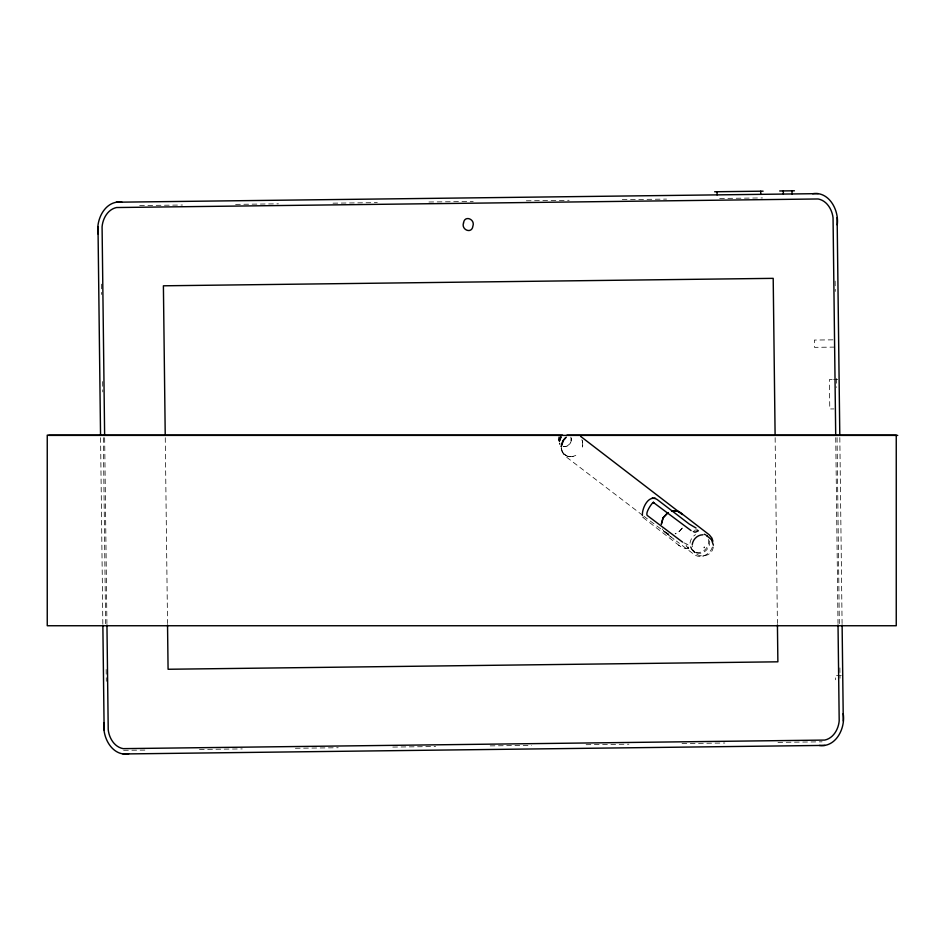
<?xml version="1.0" encoding="UTF-8"?>
<svg xmlns="http://www.w3.org/2000/svg" width="945" height="945" viewBox="0 0 945 945"><rect width="100%" height="100%" fill="white"/><g stroke="black" fill="none" stroke-linecap="round" stroke-linejoin="round"><path stroke-width="0.71" stroke-dasharray="4.72 3.54" d="M582.64 446.099L582.663 442.295M571.182 440.783L571.252 438.598M582.758 445.201L582.427 447.103M713.298 546.99C712.093 557.018 698.272 558.967 692.968 550.781M571.063 441.303L571.146 438.09M566.917 446.194L569.929 443.784L571.123 441.268M712.388 547.001C710.297 554.408 700.422 559.475 693.89 554.325L676.384 541.036M570.969 441.799L570.485 442.827M682.302 528.042L678.912 531.822L675.451 533.771M682.125 528.255L679.443 531.338L675.132 533.842M575.812 455.443L572.186 456.648M566.965 446.123L565.382 446.631M573.178 456.435L569.422 456.695M695.851 529.944L694.87 530.18A2.693 1.524 -8.2 0 0 694.327 530.44M563.338 446.572L565.453 446.548M702.513 556.062L703.907 556.026M564.945 446.607L563.456 446.501M139.683 205.537L182.479 205.018M235.612 204.368L278.409 203.837M333.018 203.175L377.291 202.632M428.935 202.006L473.209 201.462M526.341 200.812L569.138 200.293M622.271 199.643L666.544 199.1M719.677 198.45L762.473 197.93M832.923 339.834L814.389 340.058L814.484 347.347L837.294 347.063M832.191 379.524L829.415 379.559L829.781 408.972L833.927 408.925M833.573 379.512L837.731 379.465M841.274 675.38L835.451 675.451L835.51 679.786M144.857 750.106L122.496 750.306M199.466 749.432L242.263 748.912M295.395 748.263L338.192 747.743M392.801 747.07L435.598 746.55M490.195 745.877L531.515 745.381M586.124 744.707L628.921 744.188M682.054 743.538L724.85 743.018M777.983 742.368L822.079 741.825M570.414 456.73L566.835 456.01M567.768 456.293L568.63 456.518M668.08 534.055L668.954 534.291M668.623 534.126L663.508 530.665M563.952 454.037L566.941 455.986M667.229 533.736L643.828 516.218M683.826 542.796C694.988 546.623 686.59 551.974 679.006 545.359M643.049 517.494L678.9 545.289M678.64 545.123L679.242 545.489M566.161 455.608L563.362 453.376M664.382 531.846L667.808 534.527M667.359 534.197L674.045 539.276L670.029 536.217M693.949 551.62L695.236 552.612L693.075 549.907L692.165 545.478M642.659 515.32L565.086 456.045L562.322 452.23L561.224 447.599M663.236 530.476L663.78 531.184M562.842 452.655L563.492 453.364M562.393 451.887L562.984 452.655M642.801 517.021L643.002 517.399M662.339 528.893L662.752 529.708M562.003 451.072L562.535 451.887M559.889 443.961L559.511 443.028M581.86 439.685L582.203 440.606M570.792 437.133L571.087 438.208M562.145 451.084L561.176 448.485M582.203 440.524L582.463 441.48M559.912 444.351L559.546 443.158L559.818 444.067M561.85 450.233L561.389 447.493M582.474 441.398L582.652 442.378M839.822 437.547L842.089 623.57M835.144 281.09L835.274 291.414M836.337 378.532L836.443 387.391M837.057 437.582L839.325 623.605M839.869 667.902L839.999 678.238M835.734 437.63L838.002 623.476M775.136 437.63L777.404 623.464M165.257 437.712L167.525 623.546M104.659 437.712L106.927 623.558M101.458 284.138L101.587 294.474M102.651 381.579L102.781 391.915M103.336 437.689L105.604 623.712M106.171 669.485L106.312 681.298M100.572 437.724L102.84 623.747M709.624 540.823A10.241 8.93 -52.6 0 1 700.375 553.274A10.241 8.93 -52.6 0 1 690.96 543.517M708.478 539.418A10.182 8.871 -52.6 0 1 702.088 551.703A10.182 8.871 -52.6 0 1 690.582 547.462A10.182 8.871 -52.6 0 1 695.496 534.622M688.515 548.714L686.424 546.316A2.705 1.228 62.1 0 1 686.2 545.454A2.764 1.169 64 0 1 686.2 544.58L687.263 544.568L688.515 548.714M704.202 547.001L704.143 547.958A1.311 1.146 -52.6 0 1 704.202 547.001"/><path stroke-width="1.42" d="M661.358 524.321L663.154 517.636L668.044 512.556M104.056 722.665C101.989 737.065 112.03 756.508 128.674 753.897M837.223 224.945C839.278 210.546 829.249 191.103 812.605 193.713M661.429 523.613L663.071 517.872L667.914 512.698M559.286 441.043L560.869 436.909M559.475 440.996L560.999 437.015M561.224 446.631L563.456 440.051L566.279 437.192M561.401 446.548L561.484 445.591M693.335 531.503L694.894 532.2A2.776 0.768 -16.7 0 0 695.851 531.964L698.39 530.807L696.855 529.921M692.248 544.509C692.921 539.311 697.575 534.775 702.903 534.787M561.484 444.67L562.925 440.913M559.121 437.086L558.66 439.98M563.586 440.122L565.523 437.842M696.063 528.042L689.354 524.121L657.188 499.551C648.648 493.94 641.856 508.268 642.387 515.462M653.55 502.516C653.916 500.236 643.167 514.493 648.128 516.135L682.55 542.099M671.529 511.127L677.222 511.056L680.435 512.615L709.293 534.835L711.928 538.107L712.896 541.225M671.671 511.032C675.486 509.957 679.833 511.422 682.219 514.588M652.144 498.098L653.113 497.909M714.644 191.764L763.111 191.162M779.684 190.961L794.426 190.784M116.259 202.218L818.275 193.642M123.004 753.968L825.009 745.392M562.558 435.125L47.25 435.125L47.25 625.744L896.25 625.744L896.25 435.125L566.988 435.125M48.75 435.397L897.75 435.397M121.929 202.159C105.226 199.95 95.669 219.642 98.079 233.982M819.35 745.463C836.053 747.66 845.598 727.981 843.2 713.629M654.578 498.003L655.452 498.322M691.055 530.57L653.385 502.457M654.235 503.106L653.302 502.397M580.62 436.377L682.219 514.423M706.848 535.78L711.561 539.772L713.404 545.194M837.128 217.574L839.786 434.594M842.113 625.047L843.283 721.011M835.699 434.676L833.053 217.858C832.143 209.577 826.899 200.6 818.157 198.97L116.507 207.534C107.813 209.388 102.781 218.484 102.084 226.788L104.623 434.759M838.026 624.952L839.195 720.822C838.487 729.127 833.466 738.222 824.761 740.077L123.122 748.641C114.38 747.011 109.136 738.045 108.226 729.753L106.95 625.035M792.005 190.819L792.052 193.961M783.31 190.925L783.358 194.068M775.101 434.688L773.199 278.35L163.402 285.803L165.221 434.759M777.428 624.94L777.877 661.819L168.08 669.261L167.537 625.023M760.69 191.197L760.725 194.351M717.066 191.729L717.101 194.883M97.996 226.599L100.536 434.771M102.863 625.224L104.139 730.036M706.647 535.555A10.241 8.93 -52.6 0 1 707.297 536.122M704.308 534.256A10.241 8.93 -52.6 0 1 705.903 535.024M463.511 222.973C461.018 229.859 471.862 234.313 472.913 226.115C475.406 219.228 464.562 214.775 463.511 222.973"/></g></svg>
